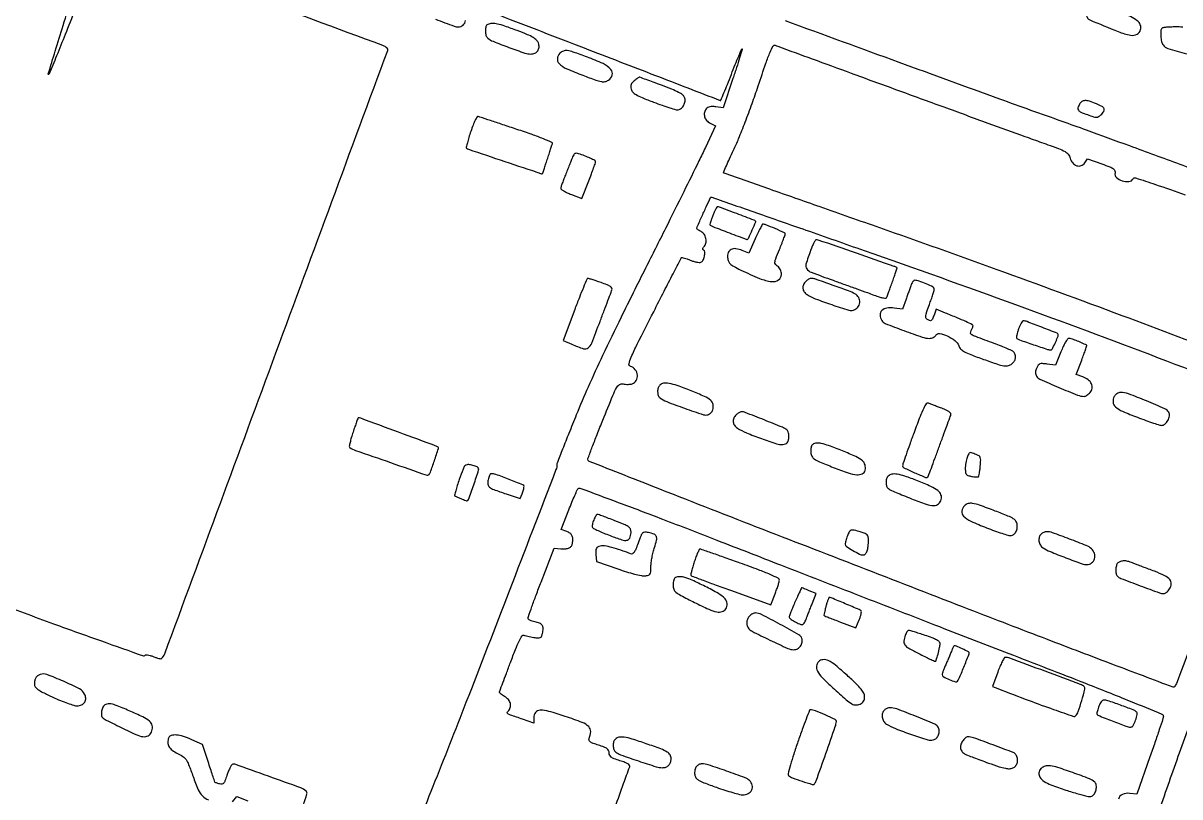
# Model space of a CAD drawing. Header units: metres. Extents: x 244 to 6504, y 133 to 4776.
# Drawn here: x 1770.5 to 2166.4, y 2710 to 2975 of the extents above; entities that cross this region are included whole.
import ezdxf

# ---------------------------------------------------------------- set-up
doc = ezdxf.new("R2010")
doc.units = ezdxf.units.M
doc.header["$MEASUREMENT"] = 0

msp = doc.modelspace()

# ---------------------------------------------------------------- linework, layer by layer
for points in [[(2390.74, 4302.36, -0.000001), (2436.6, 4383.87, -0.253439)], [(5649.78, 2908.29, -0.000001), (5592.12, 2927.27, -0.000136)], [(1770.95, 4232.21, -0.000001), (1756.31, 4203.53, -0.092463)], [(2358.85, 2292.47, -0.000002), (2402.87, 2275.77, -0.000001), (2455, 2255.99, -0.000469)], [(2661.8, 3304.26, -0.000001), (2697.55, 3290.75, -0.000089)], [(2166.88, 2385.74, -0.000003), (2059.01, 2428.09, -0.099946)], [(2106.7, 3796.48, 0.000002), (2119.15, 3818.66)], [(1874.38, 2392.56, -0.000003), (1960.7, 2354.15, -0.085326)], [(2297.42, 3562.08, -0.000023), (2063.26, 3651.71, -0.089134)], [(1593.92, 2905.57, -0.000004), (1514.48, 2912.51, -0.000011), (1436.43, 2919.33, -0.007054)], [(1951.55, 1991.02, -0.000054), (1914.46, 2004.68, -0.000089), (1883.2, 2016.2, -0.000001), (1854.82, 2026.66, -0.083555), (1854.7, 2026.74, -0.321062), (1854.66, 2026.85, -0.00001), (1860.33, 2041.97, -0.000482), (1866.6, 2058.64, -0.00029), (1874.07, 2078.43, 0.000121), (1881.55, 2098.22, 0.000201), (1887.85, 2114.91, 0.000005), (1893.56, 2130.04, 0.09035), (1893.59, 2130.2, -0.52322), (1893.79, 2130.34, -0.000152), (1905.06, 2126.13, -0.000598), (1924.48, 2118.84, -0.000025), (1994.28, 2092.53, 0.000711), (2044.47, 2073.69, 0.0018), (2081.03, 2060.18, 0.002313), (2111.66, 2049.14, 0.002327), (2142.33, 2038.41, -0.000195), (2162.41, 2031.48, -0.000323), (2179.35, 2025.62, -0.00001), (2194.67, 2020.3, -0.108295)], [(3110.93, 3253.38, 0.000013), (3012.15, 3290.74, 0.000016), (2894.73, 3335.15, 0.000013), (2769.32, 3382.57, -0.00051)], [(1760.78, 2776.75, 0.001196), (1780.94, 2769.33, 0.002219), (1797.33, 2763.42, 0.000216), (1811.67, 2758.33, 0.353139), (1812.14, 2758.49, -0.233645), (1812.46, 2758.7, -0.059172), (1813.1, 2758.68, -0.043311), (1813.98, 2758.48, -0.021339), (1815.04, 2758.09, 0.015755), (1816.03, 2757.72, 0.023323), (1816.92, 2757.45, 0.020153), (1817.64, 2757.31, 0.240557), (1817.9, 2757.39, 0.108307), (1818.98, 2759.08, 0.000018), (1857.04, 2862.14, 0.000008), (1895.3, 2965.72, 0.303576), (1895.12, 2966.47, 0.097959), (1893.63, 2967.38, 0.000059), (1846.21, 2984.95, 0.000028), (1798.38, 3002.67, 0.231045)], [(1896.66, 2991.98, -0.000567), (1933.63, 2977.72, 0.000084), (1962.55, 2966.54, 0.00014), (1986.93, 2957.13, 0.000002), (2009.06, 2948.59, 0.092301), (2009.22, 2948.56, 0.30302), (2009.33, 2948.64, 0.000398), (2010.39, 2951.18, 0.003032), (2011.56, 2954.06, 0.001839), (2012.91, 2957.48, -0.002394), (2014.26, 2960.89, -0.00406), (2015.43, 2963.73, -0.000724), (2016.47, 2966.19, -0.531675), (2016.59, 2966.22, -0.277631), (2016.63, 2966.04, -0.000545), (2015.74, 2963.15, -0.003482), (2014.71, 2959.88, -0.002124), (2013.44, 2956.04), (2010.1, 2946.05), (2007.63, 2946.38, 0.026991), (2006.45, 2946.48, 0.05779), (2005.54, 2946.39, 0.075805), (2004.84, 2946.13, 0.092745), (2004.3, 2945.69, 0.123476), (2003.69, 2944.42, 0.118237), (2003.74, 2943, 0.11215), (2004.44, 2941.7, 0.102587), (2005.66, 2940.77), (2007.43, 2939.92), (2004.02, 2932.49, -0.006684), (2001.83, 2927.87, -0.000719), (1996.6, 2917.27, -0.000884), (1990.33, 2904.66, -0.000712), (1983.55, 2891.13, 0.002046), (1975.16, 2874.3, 0.004356), (1968.85, 2861.2, 0.005521), (1963.9, 2850.41, 0.008248), (1959.85, 2840.86, 0.001164), (1957.3, 2834.54, 0.001855), (1955.16, 2829.13, 0.000368), (1953.29, 2824.35, 0.093243), (1953.21, 2823.91, -0.09203), (1952.87, 2822.11, -0.000078), (1936.87, 2780.52, -0.000983), (1922.08, 2742.32, -0.002243), (1910.74, 2713.56, 0.001337), (1905.43, 2700.19, 0.002113)], [(1716.95, 2894.91, -0.000001), (1705.81, 2895.88, -0.000045)], [(2910.82, 2101.23, -0.000002), (2871.64, 2116.15, -0.08954)], [(1989.74, 2610.17, -0.000005), (1937.37, 2630.58, -0.000013), (1885.25, 2650.89, -0.103803)], [(1359.46, 2926.04, -0.000007), (1314.6, 2930, -0.176126)], [(2254.72, 3067.12, -0.000014), (2282.68, 3056.39, -0.038526)], [(2599.62, 2200.92, -0.000035), (2724.87, 2153.38, -0.00001), (2851.52, 2105.29, -0.308463)], [(2174.48, 2773.55, -0.000162), (2169.79, 2761.01, -0.000464), (2165.23, 2748.85, -0.084933), (2164.55, 2747.69, -0.318447), (2164.14, 2747.58, -0.000067), (2143.74, 2755.29, -0.001254), (2121.1, 2763.92, -0.000755), (2094.28, 2774.26, -0.000194), (2023.76, 2801.6, -0.001272), (1988.44, 2815.41, -0.0002), (1964.3, 2824.93, -0.307876), (1963.8, 2825.66, -0.090752), (1963.9, 2826.17, -0.000767), (1965.31, 2829.89, -0.002683), (1966.97, 2834.16, -0.001722), (1968.94, 2839.09, -0.001759), (1972.36, 2847.5, -0.030378), (1973.65, 2850.17, -0.122571), (1974.66, 2851.24, -0.197318), (1975.88, 2851.47, 0.031054), (1976.67, 2851.35, 0.023576), (1977.54, 2851.32, 0.02406), (1978.36, 2851.37, 0.050088), (1978.99, 2851.5, 0.187935), (1980.37, 2852.62, 0.157865), (1980.76, 2854.47, 0.141796), (1980, 2856.35, 0.149635), (1978.36, 2857.49, -0.393267), (1977.88, 2858.33, -0.041806), (1978.65, 2860.67, -0.015795), (1980.71, 2865.11, -0.001371), (1986.33, 2876.21, -0.000452), (1989.92, 2883.24, -0.000737), (1992.97, 2889.2, -0.000071), (1995.72, 2894.53, -0.077475), (1995.87, 2894.74, -0.264753), (1996.06, 2894.79, -0.008742), (1996.83, 2894.57, -0.014573), (1997.77, 2894.27, -0.009374), (1998.83, 2893.87, 0.020564), (1999.94, 2893.48, 0.024133), (2001.02, 2893.2, 0.024069), (2001.95, 2893.06, 0.118551), (2002.47, 2893.12, 0.188505), (2003.19, 2893.78, 0.059914), (2003.68, 2895.17, 0.061192), (2003.82, 2896.59, 0.253347), (2003.4, 2897.32, -0.123625), (2003.2, 2897.53, -0.15243), (2003.14, 2897.79, -0.118102), (2003.24, 2898.1, -0.058899), (2003.49, 2898.43, 0.141185), (2004.18, 2899.66, 0.101583), (2004.21, 2901.25, 0.10146), (2003.62, 2902.73, 0.140473), (2002.54, 2903.65, -0.023631), (2001.91, 2903.97, -0.037453), (2001.41, 2904.31, -0.043246), (2001.08, 2904.62, -0.291396), (2001.05, 2904.83, -0.003412), (2002.71, 2908.59, -0.004183), (2004.31, 2912.09, -0.000665), (2005.83, 2915.32, -0.290187), (2006.02, 2915.44, -0.084146), (2006.22, 2915.41, -0.000006), (2021.51, 2910.07, -0.000229), (2038.4, 2904.17, -0.000138), (2058.4, 2897.16, -0.003032), (2110.22, 2878.64, -0.003575), (2159.03, 2860.45, -0.000464), (2204.9, 2842.95, -0.310926)], [(2184.05, 2920.14, 0.000469), (2166.48, 2926.64, 0.000501), (2149.27, 2932.97, 0.000475), (2134.46, 2938.37, 0.002344), (2126.1, 2941.38, -0.002164), (2104.8, 2949.01, -0.000553), (2070.37, 2961.57, -0.000028), (2031.46, 2975.81, -0.093413)], [(2185.03, 2860.38, 0.001724), (2146.67, 2874.84, 0.002196), (2103.87, 2890.59, 0.00269), (2063.73, 2904.91, -0.000163), (2043.3, 2912.08, -0.000269), (2026.08, 2918.15, -0.000008), (2010.49, 2923.64, -0.088386), (2010.29, 2923.76, -0.333182), (2010.25, 2923.93, -0.001037), (2011.2, 2926.12, -0.005003), (2012.32, 2928.62, -0.003039), (2013.69, 2931.55, 0.01451), (2015.41, 2935.45, 0.005079), (2017.65, 2941.14, 0.005039), (2020, 2947.46, 0.00587), (2022.09, 2953.51, -0.002445), (2024.74, 2961.33, -0.016881), (2026.19, 2965.12, -0.030134), (2027.2, 2967.17, -0.371071), (2027.96, 2967.44, 0.004691), (2028.83, 2967.11, 0.000013), (2040.6, 2962.8, 0.000079), (2053.89, 2957.93, 0.000049), (2069.46, 2952.23, 0.000217), (2085.61, 2946.33, 0.000266), (2100.72, 2940.83, 0.000221), (2113.42, 2936.22, 0.001898), (2119.12, 2934.18, -0.003369), (2124.88, 2932.09, -0.036954), (2127.12, 2931.07, -0.099777), (2128.25, 2930.12, -0.104867), (2128.9, 2928.81, 0.10908), (2129.75, 2927.15, 0.144097), (2131.15, 2926.2, 0.169163), (2132.67, 2926.24, 0.157419), (2133.89, 2927.21), (2134.81, 2928.59), (2139.7, 2926.83, -0.007556), (2142.46, 2925.79, -0.057215), (2143.69, 2925.14, -0.149087), (2144.2, 2924.5, -0.156413), (2144.25, 2923.69, 0.27564), (2144.71, 2922.18, 0.107315), (2146.67, 2921.04, 0.102087), (2149.01, 2920.78, 0.246542), (2150.42, 2921.7, -0.357509), (2151.29, 2922.04, -0.00362), (2158.05, 2919.8, -0.005859), (2168.3, 2916.18, -0.000981)], [(2619.06, 2212.23, 0.000045), (2487.51, 2262.24, 0.000015), (2352.21, 2313.65, 0.000934)], [(1813.75, 3005.49, 0.000112), (1847.91, 2991.79, 0.000065), (1882.4, 2977.97, 0.18903)], [(2053.75, 2575.01, -0.000008), (2098.97, 2556.99, -0.082366)], [(1788.29, 2979.74, -0.001241), (1784.87, 2971.1, -0.002087), (1781.96, 2963.87, -0.000192), (1779.34, 2957.45, -0.536015), (1779.18, 2957.42, -0.276296), (1779.12, 2957.66, -0.000133), (1781.49, 2965.48, -0.001709), (1784.15, 2974.2, -0.001033), (1787.37, 2984.51)], [(1911.63, 2976.39, 0.002151), (1918, 2974, 0.087937), (1919.46, 2973.74, 0.186269), (1921.06, 2974.35, 0.160884), (1921.96, 2975.93, 0.146788)], [(2167.42, 2973.7, 0.007646), (2164.96, 2973.74, 0.009794), (2163.32, 2973.7, 0.013945), (2161.87, 2973.61, 0.009871), (2160.68, 2973.47, 0.164193), (2160.33, 2973.29, 0.17997), (2159.92, 2972.4, 0.035122), (2159.91, 2970.6, 0.037396), (2160.18, 2968.75, 0.10433), (2160.71, 2967.56, 0.159209), (2162.33, 2966.4, 0.007766), (2168.73, 2964.48, 0.00919)], [(2100.61, 2566.03, -0.000026), (2050.63, 2586.03, -0.000012), (2000.22, 2606.2, -0.092222)], [(1834.41, 2307.1, 0.000005), (1873.03, 2293.78, 0.000007), (1905.67, 2282.52)], [(1295.67, 1964.85, 0.000003), (1274.44, 1991.49, 0.000003), (1253.21, 2018.11, 0.000003), (1234.69, 2041.33, 0.000013), (1223.43, 2055.44), (1202.7, 2081.44), (1212.35, 2081.44, -0.013249), (1218.3, 2081.28, -0.008003), (1225.34, 2080.8, -0.005878), (1234.41, 2079.92, -0.002277), (1246.95, 2078.49, 0.003246), (1260.39, 2076.99, 0.000828), (1282.18, 2074.74, 0.000844), (1307.06, 2072.25, 0.000856), (1331.85, 2069.86, -0.000171), (1354.86, 2067.67, -0.000283), (1374.29, 2065.81, -0.000012), (1391.85, 2064.11, -0.070411), (1392.16, 2064.03, -0.368962), (1392.28, 2063.82, -0.000175), (1390.42, 2055.56, -0.002073), (1388.3, 2046.34, -0.001246), (1385.72, 2035.4, 0.000257), (1383.11, 2024.45, 0.00042)], [(1963.91, 2680.3, -0.000042), (1970.29, 2698.41, -0.000436), (1976.03, 2714.65, -0.00643), (1978.13, 2720.33, 0.256114), (1978.06, 2720.82, 0.094147), (1977.53, 2721.31, 0.049081), (1976.48, 2721.82, 0.014324), (1974.79, 2722.41, -0.013389), (1972.82, 2723.09, -0.066624), (1971.79, 2723.64, -0.125765), (1971.28, 2724.26, -0.111799), (1971.09, 2725.08, 0.111216), (1970.91, 2725.9, 0.125798), (1970.39, 2726.52, 0.066991), (1969.37, 2727.06, 0.013567), (1967.43, 2727.74, -0.0125), (1965.6, 2728.36, -0.059762), (1964.62, 2728.87, -0.137754), (1964.2, 2729.36, -0.208598), (1964.19, 2729.92, 0.083977), (1964.76, 2732.42, 0.221857), (1964.1, 2734.08, 0.097569), (1961.87, 2735.49, 0.010464), (1956.07, 2737.57, 0.012614), (1950.47, 2739.31, 0.075779), (1947.45, 2739.68, 0.20764), (1945.89, 2738.95, 0.182967), (1945.26, 2737.27), (1945.26, 2735.33), (1941.45, 2736.63, -0.001222), (1937.3, 2738.05, -0.04479), (1936.39, 2738.46, -0.341405), (1936.22, 2738.85, -0.132832), (1936.53, 2739.39, 0.129403), (1937.24, 2740.59, 0.127565), (1937.26, 2741.99, 0.114424), (1936.58, 2743.35, 0.090444), (1935.32, 2744.4, -0.01811), (1934.58, 2744.86, -0.028229), (1933.97, 2745.32, -0.027206), (1933.55, 2745.72, -0.290235), (1933.5, 2745.94, 0.002616), (1933.63, 2746.26, 0.000017), (1934.69, 2749.08, 0.000069), (1935.9, 2752.3, 0.000044), (1937.31, 2756.05, -0.00507), (1939.05, 2760.54, -0.017745), (1940.3, 2763.39, -0.019402), (1941.27, 2765.2, -0.366101), (1941.84, 2765.4, 0.030509), (1942.34, 2765.25, 0.006685), (1943.21, 2765.05, 0.006936), (1944.24, 2764.84, 0.00661), (1945.28, 2764.66, 0.016577), (1946.81, 2764.47, 0.127889), (1947.51, 2764.58, 0.185894), (1947.94, 2765.01, 0.043321), (1948.28, 2765.98, 0.054023), (1948.51, 2767.64, 0.154315), (1948.19, 2768.75, 0.150942), (1947.29, 2769.5, 0.050968), (1945.64, 2769.98, -0.030995), (1944.74, 2770.21, -0.045211), (1943.98, 2770.53, -0.054627), (1943.46, 2770.89, -0.232754), (1943.31, 2771.23, -0.072786), (1943.43, 2771.81, -0.001018), (1944.64, 2775.2, -0.002822), (1946.09, 2779.12, -0.001852), (1947.79, 2783.62), (1952.23, 2795.21), (1954.54, 2795.04, 0.034855), (1956.24, 2795.03, 0.092104), (1957.41, 2795.32, 0.133001), (1958.15, 2795.94, 0.117014), (1958.52, 2796.87, 0.039996), (1958.62, 2798.46, 0.10792), (1958.36, 2799.56, 0.128846), (1957.71, 2800.34, 0.069486), (1956.58, 2800.92), (1954.66, 2801.59), (1957.29, 2808.34, -0.004182), (1958.34, 2810.96, -0.005995), (1959.31, 2813.27, -0.003405), (1960.17, 2815.2, -0.088448), (1960.49, 2815.67, -0.295269), (1961.06, 2815.8, -0.000278), (1974.22, 2810.9, -0.002428), (1989.35, 2805.17, -0.001299), (2007.98, 2797.96, 0.000212), (2029.75, 2789.48, 0.000113), (2056.68, 2779.01, 0.000112), (2084.18, 2768.33, 0.000175), (2107.88, 2759.15, -0.000803), (2134.13, 2748.94, -0.003605), (2149.44, 2742.82, -0.001114), (2160.31, 2738.37, -0.328814), (2160.78, 2737.59, -0.05645), (2160.63, 2736.83, -0.001102), (2159.39, 2733.08, -0.002632), (2157.91, 2728.71, -0.001761), (2156.17, 2723.73), (2151.65, 2710.91), (2149.28, 2711.23, 0.139089), (2146.81, 2710.88, 0.213082), (2145.39, 2709.3, 0.219324)], [(1500.95, 2262.53, 0.000004), (1528.97, 2253.3, 0.000065)], [(2157.68, 2700.53, -0.00061), (2164.58, 2720.2, -0.002596), (2171.68, 2740.02, -0.003491)], [(2310.61, 2426.98, 0.000005), (2291.97, 2434.11, 0.000199)], [(1866.43, 2707.17, 0.011472), (1867.63, 2711.02, 0.290394), (1867.33, 2712.03, 0.092547), (1865.53, 2713.1, 0.001514), (1854.46, 2717.09, 0.000734), (1842.96, 2721.18, 0.227267), (1842.01, 2721.08, 0.130132), (1841.7, 2720.75, 0.014684), (1841.22, 2719.81, 0.017005), (1840.72, 2718.65, 0.013045), (1840.25, 2717.34, -0.01184), (1839.58, 2715.47, -0.088183), (1839.09, 2714.66, -0.191538), (1838.52, 2714.37, -0.098258), (1837.72, 2714.45, -0.003593), (1837.16, 2714.63, -0.005446), (1836.68, 2714.79, -0.002259), (1836.28, 2714.93, -0.123836), (1836.21, 2714.97, -0.102626), (1836.17, 2715.05, -0.000104), (1835.53, 2716.92, -0.001023), (1834.83, 2719.02, -0.000628), (1834.01, 2721.49), (1831.89, 2727.92), (1828.21, 2729.6, 0.029052), (1825.35, 2730.71, 0.055037), (1822.94, 2731.21, 0.080367), (1821.18, 2731.09, 0.249184), (1820.32, 2730.34, 0.093521), (1820.02, 2728.72, 0.126926), (1820.4, 2727.29, 0.104644), (1821.51, 2726.02, 0.04965), (1823.37, 2724.9, -0.037307), (1825.2, 2723.86, -0.097723), (1826.26, 2722.79, -0.055557), (1827.15, 2721.08, -0.006247), (1828.67, 2716.96, 0.016061), (1830.43, 2712.45, 0.094391), (1831.85, 2710.36, 0.098675), (1833.91, 2708.97, 0.018349)], [(1761.43, 2694.55, -0.000176), (1723.65, 2709.12, -0.007072)], [(2149.17, 2703.27, -0.000086), (2144.8, 2687.76, -0.000905)], [(1842.21, 2708.32), (1843.66, 2710.14), (1847.43, 2708.69, -0.010639)]]:
    msp.add_lwpolyline(points, format="xyb")
for points in [[(2134.7, 2980.33, 0.090935), (2134.32, 2979.16, 0.083636), (2134.37, 2977.88, 0.092354), (2134.81, 2976.8, 0.150673), (2135.56, 2976.17, 0.004637), (2145.37, 2972.14, 0.047641), (2149.57, 2970.91, 0.169471), (2151.76, 2971.23, 0.214067), (2153.01, 2972.81, 0.155306), (2152.9, 2974.47, 0.133998), (2151.86, 2975.87, 0.061709), (2149.49, 2977.31, 0.011604), (2144.81, 2979.27, 0.011333), (2140.2, 2980.97, 0.05624), (2137.5, 2981.56, 0.121607), (2135.81, 2981.33, 0.176792)], [(1929.52, 2974.62, 0.237141), (1928.91, 2973.92, 0.065811), (1928.72, 2972.42, 0.063605), (1928.93, 2970.85, 0.155494), (1929.56, 2969.87, 0.079489), (1931.34, 2968.82, 0.005605), (1936.77, 2966.75, 0.00546), (1942.26, 2964.79, 0.082984), (1944.24, 2964.46, 0.100674), (1945.66, 2964.75, 0.141864), (1946.66, 2965.56, 0.140325), (1947.08, 2966.79, 0.09765), (1946.86, 2968.25, 0.112172), (1946.23, 2969.24, 0.063389), (1945.09, 2970.12, 0.034372), (1943.14, 2971.09, 0.007317), (1939.63, 2972.48, 0.007394), (1935.42, 2974.01, 0.031129), (1932.83, 2974.73, 0.053741), (1931, 2974.91, 0.094658)], [(1954.25, 2964.75, 0.167998), (1953.35, 2962.89, 0.234204), (1953.95, 2961.19, 0.087797), (1956.56, 2959.42, 0.015501), (1962.06, 2957.17, 0.004003), (1966.5, 2955.55, 0.038826), (1968.43, 2955.02, 0.096721), (1969.68, 2955.03, 0.095545), (1970.84, 2955.51, 0.180285), (1972.15, 2957.29, 0.260019), (1971.71, 2959.15, 0.097972), (1968.98, 2961.16, 0.02185), (1963.62, 2963.4, 0.004811), (1958.81, 2965.12, 0.047847), (1956.73, 2965.63, 0.124092), (1955.41, 2965.49, 0.108821)], [(1979.68, 2955.3, 0.042918), (1978.98, 2954.63, 0.089941), (1978.6, 2953.99, 0.096548), (1978.48, 2953.28, 0.055225), (1978.6, 2952.42, 0.132594), (1979.15, 2951.43, 0.068568), (1980.28, 2950.55, 0.033531), (1982.33, 2949.55, 0.005913), (1986.32, 2947.96, 0.006885), (1989.2, 2946.9, 0.009671), (1991.8, 2946.04, 0.006384), (1993.99, 2945.4, 0.118063), (1994.71, 2945.37, 0.132968), (1995.8, 2945.91, 0.09165), (1996.66, 2947.01, 0.090304), (1997.08, 2948.36, 0.1235), (1996.92, 2949.62, 0.146935), (1996.3, 2950.42, 0.033485), (1994.82, 2951.32, 0.023665), (1992.52, 2952.39, 0.007572), (1989.01, 2953.76, 0.000975), (1986.17, 2954.82, 0.00156), (1983.74, 2955.7, 0.00028), (1981.59, 2956.48, 0.086726), (1981.41, 2956.51, 0.147475), (1981.26, 2956.47, 0.006296), (1980.8, 2956.16, 0.010326), (1980.27, 2955.76, 0.007124)], [(2132.09, 2947.28, 0.049898), (2131.55, 2945.98, 0.238289), (2131.68, 2945.2, 0.134083), (2132.48, 2944.58, 0.01316), (2134.77, 2943.7, 0.008655), (2136.86, 2943, 0.07395), (2137.84, 2942.84, 0.134923), (2138.56, 2943.03, 0.052674), (2139.41, 2943.65, 0.059413), (2140.41, 2944.8, 0.2531), (2140.5, 2945.68, 0.171353), (2139.79, 2946.48, 0.02706), (2137.85, 2947.4, 0.020467), (2135.46, 2948.27, 0.082528), (2133.93, 2948.5, 0.145191), (2132.87, 2948.16, 0.120958)], [(1923.73, 2937.97, 0.006406), (1923.06, 2935.88, 0.010121), (1922.55, 2934.07, 0.004475), (1922.17, 2932.54, 0.26144), (1922.24, 2932.27, 0.115928), (1922.91, 2931.86, 0.000213), (1935.34, 2927.69, 0.000101), (1947.96, 2923.47, 0.31805), (1948.27, 2923.57, 0.08298), (1948.34, 2923.7, 0.000488), (1948.8, 2925.04, 0.002034), (1949.31, 2926.57, 0.001291), (1949.9, 2928.36, -0.000561), (1950.5, 2930.19, -0.000743), (1951.05, 2931.86, -0.00053), (1951.52, 2933.25, -0.007347), (1951.69, 2933.75, 0.398769), (1951.5, 2934.2, 0.00564), (1948.57, 2935.42, 0.010768), (1944.71, 2936.87, 0.00461), (1939.5, 2938.65, -0.000175), (1934.67, 2940.26, -0.000266), (1930.48, 2941.66, -0.000092), (1926.86, 2942.87, -0.007067), (1926.28, 2943.07, 0.355304), (1925.88, 2942.94, 0.023254), (1925.24, 2941.79, 0.023855), (1924.51, 2940.13, 0.011639)], [(1958.58, 2929.23, -0.003254), (1958.25, 2928.38, -0.000692), (1957.66, 2926.9, -0.000723), (1956.97, 2925.18, -0.000688), (1956.26, 2923.44, 0.00545), (1955.6, 2921.76, 0.007404), (1955.04, 2920.23, 0.00516), (1954.61, 2918.94, 0.079272), (1954.53, 2918.47, 0.242734), (1954.71, 2918.12, 0.020776), (1955.59, 2917.55, 0.023787), (1956.76, 2916.94, 0.016045), (1958.14, 2916.35), (1961.74, 2914.93), (1964.1, 2921.02, 0.002351), (1965, 2923.38, 0.003562), (1965.76, 2925.45, 0.001378), (1966.4, 2927.23, 0.085329), (1966.45, 2927.56, 0.278449), (1966.21, 2927.96, 0.011087), (1964.61, 2928.76, 0.017943), (1962.69, 2929.58, 0.01527), (1960.6, 2930.31, 0.055105), (1959.87, 2930.46, 0.145625), (1959.34, 2930.35, 0.134889), (1958.94, 2929.97, 0.04452)], [(2006.55, 2909.11, 0.008286), (2006.13, 2907.94, 0.013195), (2005.81, 2906.92, 0.007028), (2005.58, 2906.07, 0.297567), (2005.63, 2905.9, 0.074537), (2006.59, 2905.36, 0.001266), (2012.24, 2903.2, 0.00043), (2018.18, 2900.96, 0.294523), (2018.5, 2901.03, 0.090955), (2018.87, 2901.56, 0.002295), (2020.05, 2904.22, 0.00093), (2021.28, 2907.03, 0.321291), (2021.23, 2907.24, 0.094357), (2020.72, 2907.56, 0.000425), (2014.77, 2909.79, 0.000446), (2008.83, 2912.02, 0.089534), (2008.21, 2912.13, 0.25614), (2007.96, 2911.99, 0.016361), (2007.51, 2911.24, 0.020717), (2007.03, 2910.27, 0.013675)], [(2021.09, 2901.22), (2018.84, 2896.28), (2016.66, 2897.17, 0.062814), (2014.47, 2897.77, 0.148006), (2012.82, 2897.51, 0.192306), (2011.85, 2896.45, 0.115043), (2011.62, 2894.75, 0.065492), (2011.91, 2893.49, 0.114489), (2012.5, 2892.6, 0.065072), (2013.66, 2891.76, 0.010526), (2016.14, 2890.48, 0.017061), (2022.58, 2887.6, 0.068899), (2026.74, 2886.53, 0.175754), (2029.07, 2887.09, 0.251785), (2030.05, 2888.92, 0.052508), (2029.96, 2889.78, 0.05607), (2029.69, 2890.59, 0.05909), (2029.27, 2891.27, 0.072581), (2028.72, 2891.79, -0.084363), (2028.01, 2892.49, -0.18653), (2027.82, 2893.22, -0.064924), (2028.1, 2894.37, -0.004318), (2029.38, 2897.55, 0.003259), (2030.14, 2899.43, 0.004801), (2030.79, 2901.1, 0.002323), (2031.31, 2902.52, 0.08762), (2031.37, 2902.85, 0.29673), (2031.12, 2903.24, 0.002838), (2027.87, 2904.66, 0.005849), (2024.76, 2905.95, 0.09585), (2023.66, 2906.17, 0.277276), (2023.49, 2906.06, 0.002656), (2022.78, 2904.71, 0.007806), (2021.98, 2903.12, 0.004858)], [(2040.05, 2897.25, 0.014763), (2038.43, 2892.48, 0.239287), (2038.71, 2890.86, 0.143384), (2040.24, 2889.71, 0.004472), (2047.72, 2886.96, -0.000452), (2051.79, 2885.51, -0.000441), (2055.88, 2884.03, -0.000434), (2059.47, 2882.73, -0.001661), (2061.71, 2881.91, 0.009796), (2063.72, 2881.21, 0.037985), (2065, 2880.9, 0.072082), (2065.79, 2880.89, 0.285176), (2066.16, 2881.18, -0.00146), (2066.34, 2881.71, -0.000115), (2066.84, 2883.11, -0.000156), (2067.43, 2884.78, -0.000119), (2068.09, 2886.6, 0.002928), (2068.71, 2888.38, 0.004838), (2069.21, 2889.88, 0.000956), (2069.63, 2891.2, 0.352071), (2069.6, 2891.29, 0.047596), (2068.61, 2891.74, 0.000152), (2055.71, 2896.22, 0.000088), (2042.61, 2900.76, 0.083554), (2041.98, 2900.87, 0.260349), (2041.69, 2900.71, 0.015365), (2041.18, 2899.81, 0.020008), (2040.61, 2898.64, 0.01313)], [(1959.31, 2876.97), (1955.31, 2866.33), (1958.29, 2865.05, 0.021848), (1962.31, 2863.53, 0.254212), (1963.91, 2863.82, 0.129542), (1965.11, 2865.45, 0.004548), (1967.96, 2872.83, -0.000177), (1969.4, 2876.67, -0.000254), (1970.68, 2880.07, -0.000135), (1971.77, 2882.95, -0.003954), (1972.05, 2883.68, 0.230976), (1972.01, 2884.26, 0.114026), (1971.49, 2884.8, 0.051022), (1970.36, 2885.39, 0.011055), (1968.3, 2886.17, 0.002994), (1966.67, 2886.73, 0.004399), (1965.24, 2887.2, 0.002142), (1964.02, 2887.59, 0.07917), (1963.73, 2887.63, 0.297592), (1963.51, 2887.48, 0.001128), (1962.26, 2884.49, 0.005115), (1960.88, 2881.06, 0.003131)], [(2038.38, 2886.58, 0.09416), (2037.59, 2885.42, 0.127869), (2037.39, 2884.18, 0.128803), (2037.83, 2883.01, 0.096306), (2038.82, 2882.05, 0.053875), (2041.65, 2880.62, 0.009456), (2047.26, 2878.63, 0.005397), (2053.14, 2876.73, 0.153218), (2054.71, 2876.74, 0.144488), (2056.19, 2877.74, 0.151417), (2056.85, 2879.36, 0.150836), (2056.49, 2881.07, 0.143206), (2055.21, 2882.33, 0.034329), (2052.98, 2883.33, 0.00333), (2047.4, 2885.35, 0.001773), (2041.52, 2887.41, 0.083626), (2040.28, 2887.62, 0.088852), (2039.88, 2887.55, 0.036242), (2039.37, 2887.31, 0.034413), (2038.84, 2886.98, 0.037122)], [(2074.5, 2885.47, 0.002872), (2074.2, 2884.67, 0.000771), (2073.74, 2883.4, 0.000781), (2073.22, 2881.96, 0.000807), (2072.71, 2880.53), (2071.49, 2877.09), (2068.67, 2877.47, 0.072625), (2066.1, 2877.45, 0.160339), (2064.38, 2876.57, 0.212481), (2063.8, 2875.05, 0.127891), (2064.4, 2873.17, 0.159095), (2065.61, 2872.18, 0.004424), (2072, 2869.73, 0.006767), (2078.24, 2867.5, 0.082624), (2080.73, 2867.08, 0.060364), (2081.38, 2867.16, 0.053035), (2082.02, 2867.39, 0.055951), (2082.56, 2867.74, 0.096274), (2082.91, 2868.14, -0.323541), (2084.19, 2868.74, -0.060456), (2086.82, 2867.89, -0.056573), (2089.43, 2866.31, -0.138688), (2090.76, 2864.52, 0.106542), (2091.48, 2863.4, 0.071824), (2092.69, 2862.5, 0.034055), (2094.85, 2861.5, 0.00533), (2099.27, 2859.88, 0.003693), (2104.06, 2858.22, 0.035573), (2106.14, 2857.68, 0.089879), (2107.46, 2857.67, 0.101723), (2108.64, 2858.14, 0.078327), (2109.59, 2859, 0.108511), (2110.1, 2860.03, 0.113064), (2110.12, 2861.14, 0.090609), (2109.67, 2862.26, 0.137387), (2109.21, 2862.67, 0.007768), (2107.47, 2863.5, 0.01144), (2105.33, 2864.42, 0.008108), (2102.89, 2865.35, -0.000999), (2096.54, 2867.68, -0.038764), (2095.17, 2868.3, -0.252415), (2094.8, 2868.9, -0.142164), (2094.98, 2869.76, 0.012451), (2095.23, 2870.25, 0.014614), (2095.44, 2870.73, 0.013589), (2095.59, 2871.15, 0.082384), (2095.63, 2871.37, 0.286403), (2095.39, 2871.75, 0.005259), (2093.17, 2872.8, 0.009773), (2090.23, 2874.1, 0.003943), (2086.16, 2875.76), (2082.98, 2877.03), (2082.28, 2875.04, -0.020611), (2081.75, 2873.7, -0.156557), (2081.31, 2873.21, -0.229637), (2080.75, 2873.16, -0.048565), (2079.86, 2873.61, -0.20974), (2079.52, 2874.12, -0.085583), (2079.52, 2874.96, -0.040924), (2079.86, 2876.32, -0.008364), (2080.69, 2878.65, 0.005781), (2081.34, 2880.43, 0.007624), (2081.88, 2882.07, 0.005719), (2082.3, 2883.45, 0.070995), (2082.38, 2883.99, 0.282817), (2081.99, 2884.63, 0.013749), (2079.62, 2885.75, 0.020858), (2077.2, 2886.7, 0.082665), (2075.62, 2886.96, 0.187781), (2075.37, 2886.86, 0.045564), (2075.06, 2886.52, 0.040465), (2074.75, 2886.04, 0.030778)], [(2111.23, 2870.3, 0.021234), (2110.85, 2869.21, 0.030356), (2110.61, 2868.22, 0.030615), (2110.52, 2867.41, 0.225134), (2110.66, 2867.07, 0.100666), (2111.49, 2866.58, 0.001818), (2116.34, 2864.91, 0.00219), (2121.14, 2863.29, 0.080062), (2122.28, 2863.11, 0.281401), (2122.72, 2863.38, 0.008374), (2123.71, 2865.38, 0.01386), (2124.57, 2867.36, 0.096456), (2124.78, 2868.4, 0.308496), (2124.49, 2868.81, 0.001315), (2119.17, 2870.88, 0.003156), (2114.12, 2872.8, 0.089231), (2112.75, 2873.05, 0.259133), (2112.54, 2872.93, 0.013417), (2112.13, 2872.24, 0.018484), (2111.68, 2871.35, 0.012094)], [(2125.73, 2862.47), (2123.92, 2857.86), (2121.06, 2858.25, 0.016047), (2119.38, 2858.43, 0.103182), (2118.54, 2858.32, 0.153169), (2117.97, 2857.89, 0.049059), (2117.44, 2856.98, 0.038154), (2117.14, 2856.16, 0.059829), (2117.03, 2855.43, 0.06771), (2117.09, 2854.75, 0.069043), (2117.34, 2854.13, 0.162462), (2118.47, 2853.1, 0.00401), (2125.01, 2850.27, 0.005797), (2131.41, 2847.64, 0.094567), (2133.68, 2847.21, 0.110794), (2134.08, 2847.3, 0.034738), (2134.62, 2847.6, 0.032785), (2135.19, 2848.03, 0.030977), (2135.71, 2848.54, 0.141547), (2136.4, 2849.96, 0.154609), (2136.2, 2851.48, 0.122678), (2135.07, 2852.87, 0.073905), (2133.19, 2853.88), (2130.93, 2854.7), (2132.84, 2859.66, 0.00363), (2133.56, 2861.57, 0.006012), (2134.13, 2863.19, 0.001456), (2134.61, 2864.6, 0.371767), (2134.57, 2864.71, 0.013252), (2132.8, 2865.55, 0.011701), (2130.92, 2866.33, 0.009109), (2129.23, 2866.95, 0.083694), (2128.45, 2867.08, 0.2416), (2128, 2866.85, 0.022341), (2127.28, 2865.75, 0.024412), (2126.5, 2864.27, 0.015427)], [(1988.45, 2851.05, 0.121637), (1987.87, 2850.1, 0.077372), (1987.68, 2848.81, 0.079462), (1987.89, 2847.56, 0.145691), (1988.48, 2846.72, 0.07481), (1990.8, 2845.4, 0.007117), (1996.92, 2843.14, 0.004412), (2003.33, 2840.93, 0.158767), (2004.88, 2840.92, 0.072166), (2005.39, 2841.17, 0.049319), (2005.88, 2841.58, 0.049079), (2006.29, 2842.08, 0.068782), (2006.54, 2842.61, 0.123249), (2006.65, 2844.41, 0.167571), (2005.86, 2845.81, 0.075314), (2003.76, 2847.17, 0.011675), (1999.2, 2849.09, 0.008517), (1994.4, 2850.89, 0.040447), (1991.57, 2851.65, 0.079531), (1989.73, 2851.69, 0.163505)], [(2143.94, 2847.13, 0.15025), (2143.57, 2845.23, 0.186371), (2144.38, 2843.64, 0.07933), (2146.81, 2842.09, 0.01367), (2151.9, 2840.03, 0.003943), (2154.79, 2838.97, 0.005581), (2157.38, 2838.08, 0.003312), (2159.58, 2837.37, 0.076637), (2160.22, 2837.28, 0.187955), (2161.33, 2837.71, 0.084242), (2162.31, 2838.96, 0.082386), (2162.83, 2840.5, 0.16499), (2162.62, 2841.75, 0.167544), (2161.3, 2842.98, 0.00639), (2155.04, 2845.64, 0.009235), (2148.87, 2848.04, 0.088453), (2146.11, 2848.54, 0.086794), (2145.51, 2848.43, 0.057686), (2144.89, 2848.12, 0.056158), (2144.33, 2847.67, 0.069664)], [(2075.44, 2834.82, 0.002001), (2073.96, 2830.75, 0.002982), (2072.7, 2827.17, 0.001285), (2071.65, 2824.11, 0.06193), (2071.52, 2823.47, 0.310796), (2071.92, 2822.77, 0.006924), (2075.63, 2821.07, 0.006986), (2079.38, 2819.46, 0.30257), (2080.19, 2819.62, 0.106838), (2080.29, 2819.78, 0.000206), (2081.37, 2822.65, 0.00147), (2082.57, 2825.89, 0.00091), (2083.96, 2829.69, -0.00028), (2085.38, 2833.57, -0.000398), (2086.64, 2837.01, -0.000221), (2087.71, 2839.91, -0.005848), (2088, 2840.69, 0.183429), (2088.01, 2841.29, 0.139863), (2087.62, 2841.83, 0.063062), (2086.69, 2842.39, 0.013034), (2084.91, 2843.12, -0.000453), (2083.48, 2843.66, -0.000508), (2082.11, 2844.18, -0.000466), (2080.95, 2844.63, -0.002743), (2080.34, 2844.86, 0.34658), (2079.63, 2844.66, 0.040251), (2078.74, 2843.14, 0.021592), (2077.51, 2840.31, 0.003691)], [(1883.43, 2834.97, 0.010475), (1882.83, 2833.04, 0.016659), (1882.4, 2831.37, 0.010747), (1882.13, 2830, 0.306613), (1882.27, 2829.69, 0.053881), (1884.3, 2828.72, 0.000881), (1896.2, 2824.56, 0.000221), (1908.8, 2820.18, 0.287352), (1909.29, 2820.29, 0.110693), (1909.89, 2821.24, 0.004309), (1911.26, 2825.18, 0.00229), (1912.64, 2829.31, 0.283073), (1912.52, 2829.82, 0.108281), (1912.12, 2830.08, 0.000065), (1899.01, 2834.92, 0.000123), (1886.09, 2839.69, 0.055608), (1885.2, 2839.91, 0.352596), (1885.14, 2839.88, 0.000396), (1884.64, 2838.46, 0.003107), (1884.07, 2836.87, 0.001874)], [(2014.53, 2840.87, 0.094121), (2013.74, 2839.71, 0.127954), (2013.55, 2838.47, 0.129156), (2013.98, 2837.3, 0.096881), (2014.98, 2836.35, 0.044544), (2018.06, 2834.73, 0.012105), (2023.19, 2832.74, 0.008764), (2028.4, 2830.97, 0.106448), (2030.49, 2830.77, 0.044384), (2031.48, 2830.97, 0.13501), (2032.05, 2831.33, 0.12577), (2032.38, 2831.95, 0.036215), (2032.57, 2833.03, 0.041098), (2032.58, 2833.86, 0.04321), (2032.45, 2834.66, 0.047274), (2032.22, 2835.34, 0.121632), (2031.9, 2835.74, 0.06758), (2030.37, 2836.62, 0.002461), (2024.1, 2839.15, 0.001895), (2017.69, 2841.67, 0.09386), (2016.35, 2841.91, 0.094899), (2015.98, 2841.84, 0.034552), (2015.49, 2841.61, 0.032755), (2014.98, 2841.27, 0.03353)], [(2040.76, 2830.74, 0.133721), (2040.42, 2830.37, 0.058678), (2040.19, 2829.74, 0.049229), (2040.08, 2828.93, 0.035538), (2040.1, 2828.02, 0.091988), (2040.49, 2826.68, 0.129399), (2041.31, 2825.76, 0.048411), (2043.05, 2824.82, 0.004069), (2047.77, 2822.89, 0.012781), (2052.85, 2821.01, 0.059498), (2055.9, 2820.36, 0.137821), (2057.71, 2820.69, 0.217968), (2058.69, 2821.89, 0.129722), (2058.68, 2823.71, 0.151507), (2057.77, 2825.16, 0.071009), (2055.54, 2826.58, 0.012363), (2050.95, 2828.52, 0.005672), (2046.21, 2830.33, 0.03493), (2043.71, 2831.07, 0.073791), (2042.07, 2831.17, 0.12164)], [(2093.62, 2826.3, 0.032776), (2093.38, 2825.49, 0.016942), (2093.17, 2824.46, 0.016769), (2093.03, 2823.37, 0.024362), (2092.98, 2822.41, 0.031027), (2093.06, 2821.18, 0.138791), (2093.33, 2820.52, 0.14222), (2093.91, 2820.11, 0.033163), (2095.07, 2819.8, 0.01648), (2095.9, 2819.66, 0.022797), (2096.64, 2819.6, 0.020435), (2097.25, 2819.6, 0.188169), (2097.49, 2819.7, 0.146198), (2097.63, 2819.96, 0.007621), (2097.81, 2820.9, 0.01153), (2097.98, 2822.04, 0.008081), (2098.13, 2823.33, 0.011924), (2098.27, 2825.36, 0.100283), (2098.13, 2826.26, 0.16684), (2097.68, 2826.82, 0.048665), (2096.66, 2827.32, 0.010586), (2095.1, 2827.88, 0.162788), (2094.53, 2827.88, 0.20525), (2094.15, 2827.53, 0.018304)], [(1919.8, 2818.76, 0.004785), (1919.1, 2816.68, 0.007802), (1918.55, 2814.9, 0.002509), (1918.12, 2813.38, 0.322014), (1918.18, 2813.2, 0.047452), (1918.72, 2812.91, 0.003177), (1920.34, 2812.21, 0.001846), (1922.04, 2811.51, 0.09769), (1922.39, 2811.44, 0.317631), (1922.98, 2811.86, 0.003351), (1924.74, 2816.93, 0.00352), (1926.42, 2822, 0.281744), (1926.23, 2822.78, 0.085823), (1925.89, 2823.02, 0.020999), (1925.25, 2823.29, 0.020897), (1924.48, 2823.54, 0.0195), (1923.68, 2823.74, 0.071958), (1922.43, 2823.81, 0.207994), (1921.69, 2823.4, 0.076605), (1921.07, 2822.28, 0.004939)], [(1929.67, 2818.64, 0.078807), (1929.58, 2817.09, 0.20479), (1930.11, 2816.12, 0.078744), (1931.57, 2815.31, 0.006027), (1935.85, 2813.81), (1940.68, 2812.17), (1941.31, 2813.84, 0.014083), (1941.55, 2814.53, 0.013767), (1941.76, 2815.25, 0.013788), (1941.9, 2815.88, 0.049235), (1941.94, 2816.29, 0.305036), (1941.53, 2816.91, 0.003595), (1936.82, 2818.78, 0.007151), (1932.3, 2820.47, 0.097538), (1930.57, 2820.73, 0.25771), (1930.37, 2820.61, 0.027607), (1930.12, 2820.11, 0.028489), (1929.88, 2819.44, 0.019)], [(2066.61, 2819.92, 0.121606), (2066.04, 2818.97, 0.07741), (2065.85, 2817.68, 0.079707), (2066.06, 2816.43, 0.148195), (2066.65, 2815.6, 0.058257), (2067.25, 2815.24, 0.003096), (2069.31, 2814.32, 0.004829), (2071.78, 2813.27, 0.003496), (2074.56, 2812.15, 0.012438), (2079.56, 2810.31, 0.075484), (2082.27, 2809.82, 0.184519), (2083.85, 2810.37, 0.156749), (2084.78, 2811.88, 0.158366), (2084.67, 2813.51, 0.131742), (2083.62, 2814.91, 0.06089), (2081.24, 2816.34, 0.011652), (2076.58, 2818.3, 0.010363), (2072.31, 2819.88, 0.043126), (2069.65, 2820.55, 0.079791), (2067.86, 2820.56, 0.158227)], [(2092.69, 2809.74, 0.165024), (2091.79, 2807.91, 0.233941), (2092.37, 2806.22, 0.088417), (2094.9, 2804.47, 0.015492), (2100.27, 2802.21, 0.00478), (2103.01, 2801.18, 0.006571), (2105.49, 2800.31, 0.004377), (2107.59, 2799.63, 0.075575), (2108.3, 2799.52, 0.1337), (2109.37, 2799.81, 0.11702), (2110.22, 2800.61, 0.099582), (2110.7, 2801.83, 0.073595), (2110.75, 2803.28, 0.11858), (2110.33, 2804.42, 0.10776), (2109.43, 2805.29, 0.042603), (2107.6, 2806.22, 0.004748), (2103.25, 2807.93, 0.004994), (2097.9, 2809.92, 0.044163), (2095.46, 2810.56, 0.113045), (2093.95, 2810.48, 0.126758)], [(1965.81, 2804.86, 0.02498), (1965.53, 2804.07, 0.030681), (1965.35, 2803.31, 0.031876), (1965.28, 2802.66, 0.150171), (1965.37, 2802.31, 0.141569), (1965.72, 2801.99, 0.005523), (1967.3, 2801.24, 0.009438), (1969.22, 2800.4, 0.006484), (1971.42, 2799.52, 0.011706), (1975.42, 2798.08, 0.115361), (1977.19, 2797.91, 0.268145), (1978.13, 2798.64, 0.077877), (1978.57, 2800.5, 0.099077), (1978.43, 2801.63, 0.154072), (1977.86, 2802.42, 0.060208), (1976.53, 2803.18, 0.005788), (1973.08, 2804.58, 0.002339), (1970.89, 2805.43, 0.003549), (1968.98, 2806.15, 0.001357), (1967.33, 2806.75, 0.086175), (1967.03, 2806.8, 0.234589), (1966.83, 2806.7, 0.022627), (1966.5, 2806.23, 0.025008), (1966.15, 2805.6, 0.017085)], [(1980.99, 2796.91, -0.010929), (1980.19, 2794.85, -0.054199), (1979.59, 2793.76, -0.12556), (1979.04, 2793.28, -0.216037), (1978.44, 2793.26, 0.014351), (1975.08, 2794.53, 0.020559), (1972.03, 2795.45, 0.021441), (1969.51, 2795.98, 0.102953), (1968.05, 2795.92, 0.050762), (1967.15, 2795.59, 0.161822), (1966.7, 2795.15, 0.119596), (1966.53, 2794.44, 0.022234), (1966.58, 2793.09), (1966.79, 2790.69), (1974.04, 2788.11, 0.010035), (1976.99, 2787.13, 0.012556), (1979.77, 2786.35, 0.011555), (1982.11, 2785.8, 0.075662), (1983.31, 2785.74, 0.038), (1984.5, 2785.95, 0.188343), (1985.05, 2786.34, 0.127272), (1985.3, 2787.09, 0.013939), (1985.38, 2788.92, -0.028758), (1985.48, 2790.31, -0.01431), (1985.76, 2792.06, -0.014155), (1986.15, 2793.86, -0.020187), (1986.61, 2795.44, 0.02225), (1987.34, 2797.96, 0.155597), (1987.24, 2799.23, 0.207152), (1986.45, 2800.01, 0.043559), (1984.55, 2800.57, 0.050529), (1983.26, 2800.69, 0.201534), (1982.55, 2800.39, 0.097974), (1981.99, 2799.52, 0.00762)], [(2052.64, 2799.42, 0.010027), (2052.36, 2798.57, 0.011059), (2052.12, 2797.73, 0.010512), (2051.95, 2797.01, 0.054062), (2051.91, 2796.6, 0.243604), (2052.32, 2795.82, 0.016768), (2054.48, 2794.43, 0.021652), (2056.73, 2793.21, 0.114075), (2058.09, 2792.89, 0.229288), (2058.8, 2793.24, 0.083396), (2059.36, 2794.25, 0.055865), (2059.73, 2795.84, 0.027199), (2059.85, 2797.92, 0.043488), (2059.75, 2799.07, 0.142691), (2059.42, 2799.75, 0.113599), (2058.73, 2800.24, 0.022725), (2057.3, 2800.74, 0.013084), (2054.94, 2801.38, 0.129343), (2053.92, 2801.36, 0.202592), (2053.26, 2800.83, 0.040039)], [(2118.95, 2800.05, 0.128097), (2118.3, 2798.94, 0.105571), (2118.21, 2797.57, 0.102272), (2118.69, 2796.25, 0.112715), (2119.64, 2795.28, 0.045807), (2122.01, 2794.06, 0.005751), (2127.38, 2791.94, 0.00394), (2132.95, 2789.88, 0.087059), (2134.65, 2789.58, 0.171884), (2136.24, 2790.14, 0.153715), (2137.21, 2791.61, 0.142866), (2137.2, 2793.46, 0.145742), (2136.2, 2795, 0.080087), (2134.4, 2796.09, 0.005126), (2128.65, 2798.35, 0.004885), (2122.83, 2800.5, 0.086314), (2120.86, 2800.84, 0.059587), (2120.37, 2800.78, 0.039035), (2119.84, 2800.61, 0.039), (2119.33, 2800.35, 0.058905)], [(2000.22, 2790.53, 0.008435), (1999.69, 2788.84, 0.013087), (1999.3, 2787.36, 0.007307), (1999.02, 2786.13, 0.253037), (1999.1, 2785.86, 0.106416), (1999.4, 2785.66, 0.000396), (2003.3, 2784.2, 0.002046), (2007.72, 2782.55, 0.001282), (2012.92, 2780.66), (2026.4, 2775.79), (2027.86, 2779.54, 0.007476), (2028.42, 2781.05, 0.009052), (2028.9, 2782.48, 0.00788), (2029.26, 2783.69, 0.05974), (2029.35, 2784.28, 0.29686), (2028.97, 2784.91, 0.010216), (2026.22, 2786.18, 0.012515), (2022.19, 2787.81, 0.003732), (2015.97, 2790.1, 0.001101), (2010.8, 2791.94, 0.001758), (2006.37, 2793.5, 0.000328), (2002.45, 2794.85, 0.094096), (2002.11, 2794.9, 0.279508), (2001.89, 2794.75, 0.007294), (2001.38, 2793.61, 0.013328), (2000.81, 2792.2, 0.008458)], [(2145.39, 2790.31, 0.177833), (2144.79, 2789.52, 0.058033), (2144.51, 2788.05, 0.057873), (2144.58, 2786.54, 0.161074), (2145.06, 2785.61, 0.101448), (2146.21, 2784.87, 0.001933), (2152.84, 2782.35, 0.002175), (2159.44, 2779.91, 0.087783), (2160.95, 2779.64, 0.130916), (2161.37, 2779.75, 0.042866), (2161.89, 2780.12, 0.039295), (2162.43, 2780.64, 0.035413), (2162.9, 2781.26, 0.127185), (2163.48, 2782.97, 0.19776), (2163, 2784.43, 0.103201), (2161.24, 2785.79, 0.023246), (2157.74, 2787.29, -0.001008), (2155.73, 2788.05, -0.000942), (2153.69, 2788.83, -0.000937), (2151.87, 2789.54, -0.003223), (2150.69, 2790, 0.024711), (2148.94, 2790.61, 0.056968), (2147.56, 2790.85, 0.074836), (2146.42, 2790.75, 0.081019)], [(1993.78, 2785.17, 0.172251), (1993.46, 2784.88, 0.048973), (1993.19, 2784.27, 0.043124), (1993.01, 2783.46, 0.034222), (1992.95, 2782.57, 0.087297), (1993.2, 2781.14, 0.13646), (1993.93, 2780.13, 0.049979), (1995.58, 2779.05, 0.003847), (2000.3, 2776.63, 0.010499), (2005.17, 2774.32, 0.054694), (2007.99, 2773.4, 0.122479), (2009.79, 2773.47, 0.184023), (2011.03, 2774.41, 0.158425), (2011.48, 2776.21, 0.170843), (2010.77, 2777.87, 0.076297), (2008.51, 2779.66, 0.014761), (2003.9, 2782.13, 0.006798), (1999.53, 2784.23, 0.035688), (1997.04, 2785.17, 0.068392), (1995.3, 2785.45, 0.100844)], [(2034.78, 2776.91, 0.004076), (2033.98, 2775.06, 0.005884), (2033.31, 2773.41, 0.003234), (2032.77, 2772.01, 0.091038), (2032.7, 2771.63, 0.252119), (2032.99, 2771.08, 0.016471), (2034.57, 2770.11, 0.021855), (2036.22, 2769.27, 0.10782), (2037.24, 2769.04, 0.198641), (2037.52, 2769.16, 0.043183), (2037.87, 2769.58, 0.038727), (2038.22, 2770.17, 0.028699), (2038.52, 2770.87, -0.004464), (2038.86, 2771.8, -0.001444), (2039.39, 2773.17, -0.00144), (2039.98, 2774.7, -0.001617), (2040.56, 2776.16), (2041.95, 2779.64), (2039.56, 2780.63, 0.00211), (2038.63, 2781.02, 0.003248), (2037.83, 2781.34, 0.001083), (2037.13, 2781.61, 0.092769), (2037.02, 2781.63, 0.288999), (2036.94, 2781.58, 0.000747), (2036.3, 2780.24, 0.004122), (2035.59, 2778.72, 0.002517)], [(2045.28, 2775.32, 0.008945), (2044.97, 2774.16, 0.014067), (2044.76, 2773.15, 0.008053), (2044.62, 2772.31, 0.280105), (2044.7, 2772.13, 0.061204), (2044.91, 2772.02, 0.000661), (2046.43, 2771.4, 0.002074), (2048.2, 2770.71, 0.001347), (2050.25, 2769.91), (2055.55, 2767.88), (2056.65, 2770.62, 0.017545), (2057.04, 2771.69, 0.025771), (2057.29, 2772.67, 0.023679), (2057.42, 2773.45, 0.238645), (2057.31, 2773.75, 0.086726), (2056.63, 2774.19, 0.001112), (2051.89, 2776.19, 0.000995), (2047.12, 2778.18, 0.098488), (2046.41, 2778.32, 0.304197), (2046.27, 2778.22, 0.007256), (2045.96, 2777.44, 0.013464), (2045.62, 2776.47, 0.008429)], [(2019.17, 2771.98, 0.079887), (2018.51, 2771.07, 0.083733), (2018.18, 2770.02, 0.086247), (2018.23, 2768.94, 0.091899), (2018.63, 2767.97, 0.131932), (2019.98, 2766.76, 0.004998), (2026.11, 2763.74, 0.005762), (2032.24, 2760.88, 0.106583), (2034.32, 2760.43, 0.129658), (2035.58, 2760.77, 0.11218), (2036.59, 2761.69, 0.109855), (2037.12, 2762.98, 0.120035), (2037.03, 2764.33, 0.188528), (2036.06, 2765.52, 0.004375), (2029.62, 2769.12, 0.005921), (2023.25, 2772.51, 0.119798), (2021.14, 2773.02, 0.084359), (2020.71, 2772.95, 0.037124), (2020.17, 2772.71, 0.03538), (2019.63, 2772.38, 0.039738)], [(2072.43, 2765.36, 0.062576), (2071.95, 2763.41, 0.19035), (2072.3, 2762.13, 0.104194), (2073.62, 2760.96, 0.012647), (2077.07, 2759.12, 0.002233), (2079.11, 2758.1, 0.003471), (2080.89, 2757.24, 0.001065), (2082.44, 2756.51, 0.110142), (2082.67, 2756.46, 0.329407), (2083.01, 2756.71, 0.00632), (2083.66, 2758.95, 0.014012), (2084.21, 2761.14, 0.053371), (2084.36, 2762.53, 0.217154), (2084.09, 2763.14, 0.054324), (2083.18, 2763.78, 0.034413), (2081.64, 2764.49, 0.010662), (2079.23, 2765.35, 0.002777), (2077.23, 2766, 0.004065), (2075.45, 2766.56, 0.002004), (2073.94, 2767.01, 0.071647), (2073.58, 2767.06, 0.210017), (2073.35, 2766.95, 0.036258), (2073.03, 2766.56, 0.034066), (2072.71, 2766.01, 0.02457)], [(2088.39, 2760.27, -0.004906), (2088.07, 2759.48, -0.001393), (2087.57, 2758.27, -0.001403), (2086.99, 2756.91, -0.001485), (2086.42, 2755.58, 0.005128), (2085.89, 2754.31, 0.00712), (2085.44, 2753.17, 0.004637), (2085.08, 2752.21, 0.085631), (2085.03, 2751.89, 0.279088), (2085.43, 2751.22, 0.019885), (2087.49, 2750.25, 0.019574), (2089.61, 2749.44, 0.302574), (2090.33, 2749.63, 0.081992), (2090.81, 2750.41, 0.001833), (2092.49, 2754.5, 0.001622), (2094.15, 2758.64, 0.094985), (2094.3, 2759.44, 0.289815), (2094.13, 2759.72, 0.003224), (2092.01, 2760.71, 0.006247), (2089.97, 2761.61, 0.101488), (2089.24, 2761.76, 0.250364), (2089.11, 2761.69, 0.017925), (2088.88, 2761.32, 0.021815), (2088.63, 2760.84, 0.014523)], [(2042.77, 2756.33, 0.170425), (2042.04, 2754.82, 0.154127), (2042.38, 2753.12, 0.068957), (2044.05, 2750.88, 0.013727), (2047.66, 2747.4, 0.003749), (2052.24, 2743.29, 0.045339), (2054.14, 2741.89, 0.130817), (2055.5, 2741.5, 0.11297), (2056.95, 2741.8, 0.059205), (2057.67, 2742.24, 0.088448), (2058.16, 2742.78, 0.085888), (2058.44, 2743.48, 0.052835), (2058.53, 2744.36, 0.120376), (2058.24, 2745.55, 0.051866), (2057.34, 2746.92, 0.02937), (2055.64, 2748.76, 0.006743), (2052.55, 2751.66, 0.012696), (2048.59, 2755.09, 0.061086), (2046.09, 2756.69, 0.132347), (2044.27, 2757.02, 0.177879)], [(2104.12, 2752.78), (2102.35, 2747.78), (2104.12, 2747.1, 0.002408), (2114.82, 2743.03, 0.005038), (2123.19, 2740, 0.001255), (2130.15, 2737.57, 0.305013), (2130.76, 2737.74, 0.097377), (2131.67, 2739.29, 0.012211), (2132.85, 2743.03, 0.007224), (2133.92, 2746.94, 0.274796), (2133.68, 2747.78, 0.098898), (2132.47, 2748.53, 0.0006), (2120.32, 2753.04, 0.000659), (2108.21, 2757.51, 0.089287), (2106.68, 2757.78, 0.264002), (2106.29, 2757.56, 0.015254), (2105.61, 2756.31, 0.019957), (2104.86, 2754.69, 0.013052)], [(1776.34, 2751.95, 0.080368), (1775.46, 2751.5, 0.097986), (1774.85, 2750.81, 0.085467), (1774.49, 2749.87, 0.047475), (1774.36, 2748.64, 0.157943), (1774.65, 2747.71, 0.084152), (1775.52, 2746.85, 0.038638), (1777.24, 2745.82, 0.0065), (1780.69, 2744.17, 0.010551), (1783.26, 2743.04, 0.012503), (1785.73, 2742.09, 0.011373), (1787.84, 2741.39, 0.074347), (1788.95, 2741.22, 0.105737), (1790.49, 2741.55, 0.144995), (1791.56, 2742.47, 0.15078), (1791.93, 2743.79, 0.117089), (1791.55, 2745.25, 0.152123), (1789.77, 2747, 0.015055), (1784.29, 2749.62, 0.014283), (1778.65, 2751.91, 0.171678)], [(1797.61, 2740.42, 0.036098), (1797.43, 2739.78, 0.02814), (1797.31, 2739.06, 0.028865), (1797.29, 2738.37, 0.05952), (1797.36, 2737.84, 0.212073), (1798.25, 2736.73, 0.005498), (1804.05, 2733.8, 0.008351), (1809.74, 2731.12, 0.106327), (1812.04, 2730.62, 0.173965), (1813.6, 2731.19, 0.144458), (1814.6, 2732.66, 0.139199), (1814.66, 2734.48, 0.159533), (1813.73, 2735.95, 0.061149), (1811.48, 2737.39, 0.010244), (1806.81, 2739.52, 0.008541), (1802.04, 2741.49, 0.092619), (1800, 2741.88, 0.048796), (1799.12, 2741.8, 0.089661), (1798.46, 2741.54, 0.09841), (1797.97, 2741.09, 0.068924)], [(2035.69, 2728.91, 0.005734), (2034.26, 2724.65, 0.009276), (2033.16, 2720.99, 0.003713), (2032.31, 2717.88, 0.279124), (2032.45, 2717.4, 0.094781), (2033.85, 2716.54, 0.012622), (2037.14, 2715.39, 0.007317), (2040.59, 2714.32, 0.285393), (2041.34, 2714.53, 0.100375), (2041.93, 2715.52, 0.000689), (2045.27, 2724.92, 0.001046), (2048.49, 2734.1, 0.062734), (2048.85, 2735.82, 0.309118), (2048.47, 2736.48, 0.007261), (2045.05, 2738.1, 0.01325), (2041.69, 2739.52, 0.087002), (2039.91, 2739.89, 0.31656), (2039.69, 2739.74, 0.001102), (2038.5, 2736.67, 0.005116), (2037.18, 2733.12, 0.003119)], [(2065.29, 2739.77, 0.128236), (2064.64, 2738.66, 0.10536), (2064.55, 2737.29, 0.101894), (2065.03, 2735.97, 0.112013), (2065.98, 2734.99, 0.049962), (2069.08, 2733.4, 0.011884), (2074.53, 2731.41, 0.007678), (2080.13, 2729.61, 0.136274), (2082.01, 2729.56, 0.131194), (2083.1, 2730.17, 0.108558), (2083.84, 2731.28, 0.104259), (2084.06, 2732.63, 0.11207), (2083.71, 2733.93, 0.172362), (2082.6, 2734.94, 0.004062), (2075.97, 2737.65, 0.006256), (2069.52, 2740.14, 0.090356), (2067.11, 2740.57, 0.063464), (2066.66, 2740.51, 0.038838), (2066.15, 2740.33, 0.038397), (2065.67, 2740.07, 0.054564)], [(2138.75, 2741.12, 0.006912), (2138.47, 2740.29, 0.008555), (2138.24, 2739.5, 0.00722), (2138.06, 2738.84, 0.061247), (2138.02, 2738.53, 0.304821), (2138.38, 2738, 0.002498), (2143.29, 2736.02, 0.005546), (2147.96, 2734.23, 0.089016), (2149.62, 2733.94, 0.27591), (2150.43, 2734.42, 0.037358), (2151.27, 2736.3, 0.037414), (2151.82, 2738.29, 0.266797), (2151.51, 2739.2, 0.090813), (2150.41, 2739.86, 0.003708), (2146.07, 2741.46, 0.003963), (2141.72, 2742.98, 0.082676), (2140.37, 2743.21, 0.177131), (2139.98, 2743.07, 0.052501), (2139.53, 2742.6, 0.045488), (2139.09, 2741.92, 0.035635)], [(1973.21, 2729.83, 0.122275), (1972.62, 2728.85, 0.081789), (1972.45, 2727.56, 0.082713), (1972.7, 2726.29, 0.130802), (1973.33, 2725.39, 0.088147), (1975.02, 2724.43, 0.004284), (1981.11, 2722.33, 0.004711), (1987.19, 2720.35, 0.076414), (1989.31, 2720.02, 0.088439), (1990.52, 2720.24, 0.110626), (1991.47, 2720.86, 0.109553), (1992.08, 2721.83, 0.0854), (1992.29, 2723.06, 0.133054), (1991.93, 2724.39, 0.124248), (1990.94, 2725.4, 0.047804), (1988.81, 2726.43, 0.005441), (1983.78, 2728.24, 0.007758), (1978.98, 2729.83, 0.038608), (1976.22, 2730.46, 0.076823), (1974.44, 2730.45, 0.158231)], [(2091.99, 2729.06, 0.08111), (2091.41, 2727.78, 0.121285), (2091.4, 2726.55, 0.124926), (2091.94, 2725.49, 0.089185), (2093, 2724.65, 0.028951), (2093.79, 2724.29, 0.002557), (2095.83, 2723.49, 0.003338), (2098.27, 2722.58, 0.002594), (2100.94, 2721.61, 0.006179), (2104.58, 2720.37, 0.029631), (2106.7, 2719.81, 0.054386), (2108.14, 2719.68, 0.102522), (2109.28, 2719.94, 0.121195), (2110.24, 2720.7, 0.107686), (2110.8, 2721.86, 0.102059), (2110.83, 2723.19, 0.098134), (2110.34, 2724.46, 0.161075), (2109.43, 2725.2, 0.002151), (2102.5, 2727.82, 0.003534), (2095.79, 2730.27, 0.084171), (2093.82, 2730.62, 0.136688), (2093.44, 2730.51, 0.041722), (2092.95, 2730.16, 0.038288), (2092.44, 2729.66, 0.033637)], [(2000.93, 2720.4, 0.081606), (2000.65, 2719.9, 0.039539), (2000.44, 2719.2, 0.037843), (2000.33, 2718.42, 0.044415), (2000.36, 2717.67, 0.127036), (2000.78, 2716.6, 0.104697), (2001.69, 2715.77, 0.041723), (2003.53, 2714.89, 0.004896), (2007.8, 2713.32, 0.006978), (2010.7, 2712.34, 0.008661), (2013.43, 2711.51, 0.007286), (2015.73, 2710.88, 0.062612), (2016.78, 2710.75, 0.11503), (2018.68, 2711.19, 0.167206), (2019.88, 2712.41, 0.179083), (2020.04, 2714.03, 0.132411), (2019.13, 2715.61, 0.108163), (2017.62, 2716.58, 0.004134), (2011.29, 2718.86, 0.005088), (2005.03, 2720.99, 0.079551), (2002.8, 2721.35, 0.07357), (2002.33, 2721.28, 0.044575), (2001.81, 2721.07, 0.043645), (2001.32, 2720.76, 0.057982)], [(2118.82, 2719.7, 0.148912), (2118.2, 2718.23, 0.167435), (2118.55, 2716.73, 0.113297), (2119.95, 2715.34, 0.05053), (2122.29, 2714.19, 0.007439), (2127.4, 2712.38, 0.013302), (2131.65, 2711.07, 0.010619), (2135.03, 2710.2, 0.150213), (2136.26, 2710.29, 0.164764), (2137.19, 2711.06, 0.085608), (2137.76, 2712.48, 0.085798), (2137.82, 2714, 0.166833), (2137.28, 2715.07, 0.10272), (2135.52, 2716.21, 0.006573), (2129.74, 2718.35, 0.007689), (2123.96, 2720.3, 0.077734), (2121.47, 2720.69, 0.047809), (2120.71, 2720.61, 0.041387), (2119.93, 2720.4, 0.043464), (2119.27, 2720.08, 0.087165)]]:
    msp.add_lwpolyline(points, format="xyb", close=True)

doc.saveas('drawing.dxf')
